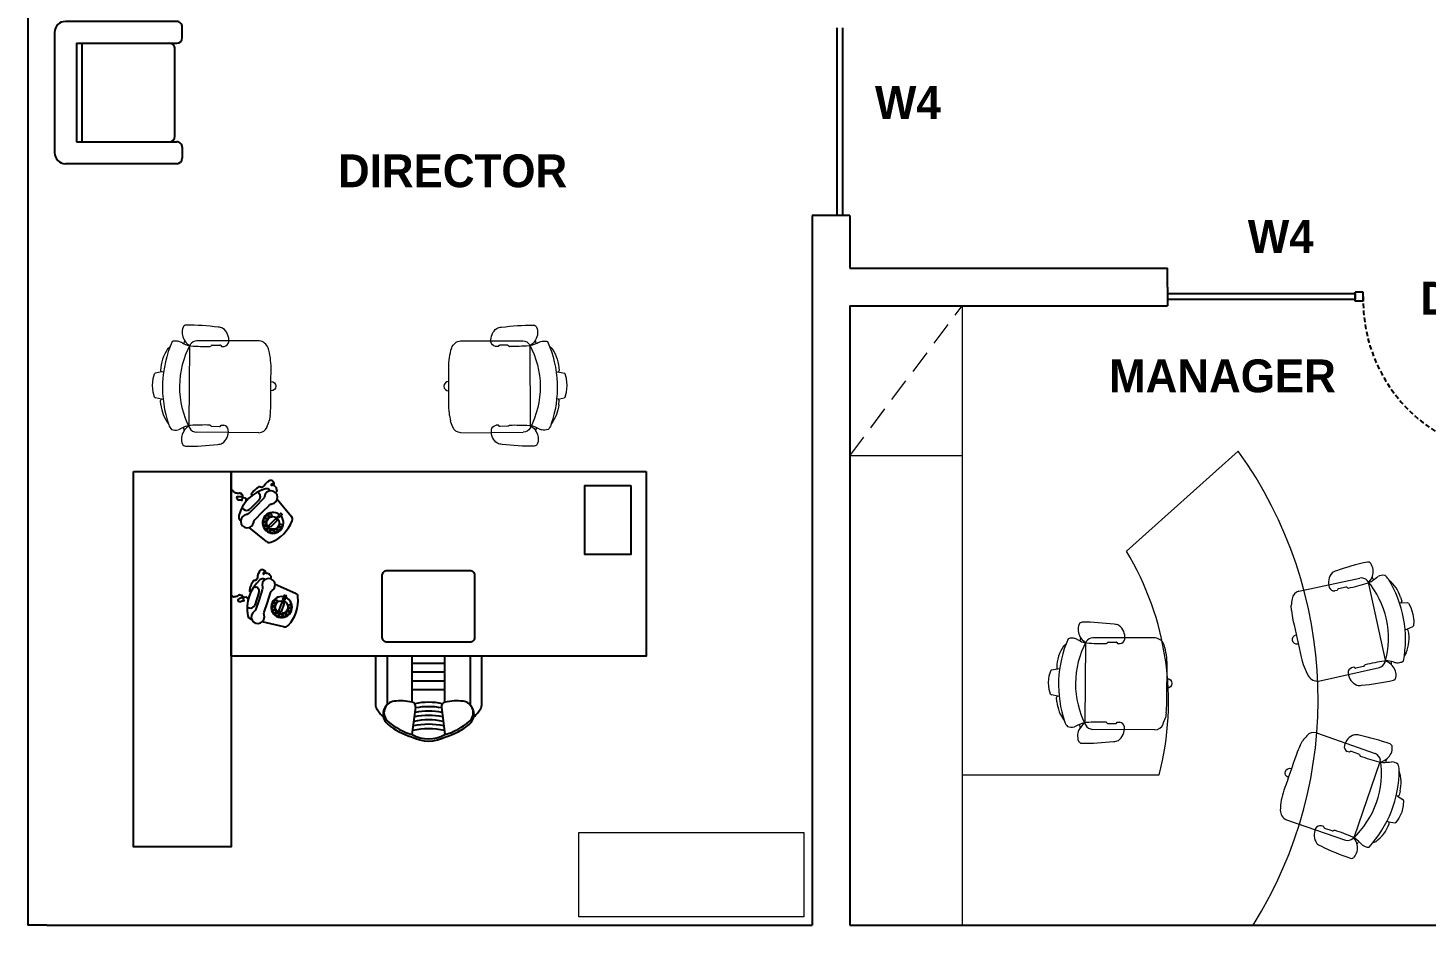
# Model space of a CAD drawing. Header units: inches. Extents: x 478327 to 492265, y -26791 to -22136.
# Drawn here: x 479140.7 to 479476.1, y -24198 to -23982.8 of the extents above; entities that cross this region are included whole.
import ezdxf

# ---------------------------------------------------------------- set-up
doc = ezdxf.new("R2010")
doc.units = ezdxf.units.IN
doc.header["$MEASUREMENT"] = 0
for name, pattern in [('DASHED', [0.75, 0.5, -0.25]), ('HIDDEN2', [0.1875, 0.125, -0.0625]), ('TRATTEGGIATA2', [9.525, 6.35, -3.175])]:
    doc.linetypes.add(name, pattern=pattern)
doc.layers.add('A-furniture', color=8, linetype='Continuous', lineweight=9)
doc.layers.add('I-ANNO-TEXT', color=7, linetype='Continuous', lineweight=18)
for name, color, linetype in [('furniture', 201, 'Continuous'), ('GLAZING', 4, 'Continuous'), ('I-FURN', 1, 'Continuous'), ('I-WALL-IN', 3, 'Continuous')]:
    doc.layers.add(name, color=color, linetype=linetype)
doc.styles.add('MICRO', font='')
doc.styles.get('MICRO').set_extended_font_data('MicrogrammaSSi', bold=True)

# ---------------------------------------------------------------- blocks, each defined once
blk = doc.blocks.new('A$C6A0E07C9')
at = {"layer": 'A-furniture'}
for p, q in [((-0.2138, 0.2718), (0.1182, 0.2876)), ((-0.0121, 0.2424), (-0.025, 0.2422)), ((-0.0115, 0.2426), (-0.0121, 0.2424)), ((-0.0112, 0.2428), (-0.0115, 0.2426)), ((-0.0079, 0.2484), (-0.0112, 0.2428)), ((0.0377, 0.2515), (-0.0033, 0.2499)), ((0.0418, 0.2505), (0.045, 0.2473)), ((0.045, 0.2473), (0.0464, 0.2461)), ((0.0464, 0.2461), (0.0478, 0.2453)), ((0.0478, 0.2453), (0.0485, 0.2451)), ((0.1585, 0.2497), (0.1792, -0.1667)), ((-0.2691, 0.1773), (-0.2664, 0.2046)), ((0.3152, 0.1516), (0.3188, 0.1294)), ((0.3146, 0.1213), (0.3056, 0.1197)), ((0.3131, 0.1211), (0.3466, 0.116)), ((0.3514, 0.1128), (0.36, 0.0876)), ((0.36, 0.0876), (0.3659, 0.0513)), ((-0.2907, 0.0196), (-0.2893, 0.0294)), ((-0.2883, 0.01), (-0.2907, 0.0196)), ((-0.2893, 0.0294), (-0.2841, 0.0379)), ((-0.2824, 0.002), (-0.2883, 0.01)), ((-0.2841, 0.0379), (-0.2762, 0.0438)), ((-0.2739, -0.003), (-0.2824, 0.002)), ((-0.2762, 0.0438), (-0.2666, 0.0462)), ((0.3636, 0.0146), (0.3576, -0.0113)), ((0.3659, 0.0513), (0.3636, 0.0146)), ((-0.2641, -0.0045), (-0.2739, -0.003)), ((0.3108, -0.0224), (0.3218, -0.0234)), ((0.3197, -0.023), (0.3546, -0.0146)), ((0.3546, -0.0146), (0.3564, -0.0132)), ((0.3564, -0.0132), (0.3576, -0.0113)), ((0.2962, -0.1472), (0.2839, -0.1595)), ((-0.1895, -0.2174), (0.1433, -0.1996)), ((0.0087, -0.176), (-0.0042, -0.1772)), ((0.0094, -0.1763), (0.0087, -0.176)), ((0.0097, -0.1764), (0.0094, -0.1763)), ((0.0135, -0.1816), (0.0097, -0.1764)), ((0.0591, -0.1802), (0.0183, -0.1827)), ((0.0631, -0.1788), (0.066, -0.1753)), ((0.066, -0.1753), (0.0673, -0.174)), ((0.0673, -0.174), (0.0686, -0.173)), ((0.0686, -0.173), (0.0692, -0.1728))]:
    blk.add_line(p, q, dxfattribs=at)
for centre, radius, start, end in [((0.0274, 0.2777), 0.0792, 129.49988, 189.11522), ((0.0065, 0.2825), 0.0635, 94.07923, 117.59377), ((0.2241, -0.8917), 1.2574, 92.35943, 100.17565), ((0.1721, 0.3454), 0.0192, 28.12557, 89.24362), ((0.1209, 0.3234), 0.0749, 330.37939, 24.51295), ((0.5941, -0.0351), 0.8932, 162.12026, 164.43231), ((-0.21, 0.2233), 0.0487, 94.52598, 161.01093), ((-0.0222, 0.2712), 0.0292, 192.00474, 264.44095), ((-0.0038, 0.2437), 0.00623, 84.84548, 131.31741), ((0.0374, 0.2414), 0.0101, 64.52807, 88.63913), ((0.0007, 1.5534), 1.3091, 272.08986, 276.67605), ((0.117, 0.2414), 0.0463, 34.09018, 88.4441), ((0.1493, 0.274), 0.0211, 279.8693, 313.34338), ((-0.2488, 0.0248), 0.4712, 334.59734, 30.97321), ((0.1704, 0.2449), 0.0129, 130.13659, 158.01734), ((0.1866, 0.1808), 0.0779, 100.05254, 108.26721), ((0.1077, 0.3263), 0.0879, 309.67257, 333.02228), ((-1.1254, 2.7931), 2.8487, 297.11573, 298.06946), ((-0.9196, -0.0126), 1.143, 14.09314, 15.00562), ((0.2336, 0.2226), 0.0597, 72.52818, 107.70113), ((0.1951, 0.2221), 0.0806, 25.51985, 45.53867), ((-0.3014, 0.0263), 0.6141, 339.61076, 22.04666), ((0.1276, 0.1249), 0.1894, 8.09249, 40.8276), ((0.1816, 0.1421), 0.4521, 175.52891, 182.09908), ((72.2191, 3.6268), 72.5738, 182.765274, 182.924882), ((0.31, 0.1288), 0.0088, 301.08798, 3.16667), ((0.3467, 0.1108), 0.00513, 22.81842, 91.00758), ((0.1162, -0.0378), 0.2107, 328.69616, 1.80788), ((0.3177, -0.0315), 0.00903, 2.12372, 63.37094), ((0.0809, -0.0616), 0.3414, 182.48103, 200.75528), ((-0.1856, -0.1603), 0.0572, 202.88209, 266.11689), ((0.0516, -0.2073), 0.0792, 176.57822, 236.19355), ((0.0015, -0.2058), 0.0292, 101.25248, 173.68869), ((0.0171, -0.1766), 0.00623, 234.37601, 280.84795), ((0.0579, -0.1702), 0.0101, 277.0543, 301.16536), ((0.1515, -1.4793), 1.3091, 89.01739, 93.60357), ((0.138, -0.155), 0.0449, 276.79393, 330.15211), ((0.1724, -0.1915), 0.0211, 52.35005, 85.82413), ((0.197, -0.1553), 0.0211, 212.66016, 229.03524), ((0.1633, -0.2919), 0.1223, 63.05477, 80.63565), ((0.1362, -0.2476), 0.0879, 32.67116, 56.02087), ((-0.9196, -0.0126), 1.143, 350.69637, 351.61264), ((0.1491, -0.2435), 0.0749, 341.18048, 35.31404), ((0.3239, 0.0551), 0.2601, 246.15386, 250.81737), ((0.249, -0.1528), 0.0392, 254.29981, 275.99109), ((0.2537, -0.1401), 0.0518, 269.3553, 293.37881), ((0.0312, -0.2142), 0.0635, 248.09967, 271.6142), ((0.1312, 0.9758), 1.2574, 265.51777, 273.33401), ((0.2022, -0.2604), 0.0192, 276.44982, 337.56787)]:
    blk.add_arc(centre, radius, start, end, dxfattribs=at)
blk = doc.blocks.new('*U142')
at = {"layer": 'A-furniture'}
for p, q in [((2.5, -0.6), (2.5, 0)), ((3.3, -0.6), (0, -0.6)), ((0.8, -0.6), (0.8, -1.65)), ((1.9915, -1.4758), (2.5254, -2.0716))]:
    blk.add_line(p, q, dxfattribs=at)
at = {"layer": 'A-furniture', "linetype": 'HIDDEN2'}
blk.add_line((2.5, 0), (3.3, -0.6), dxfattribs=at)
at = {"layer": 'A-furniture'}
for centre, radius, start, end in [((1.1885, -0.1453), 1.5541, 255.52138, 301.11099), ((1.2039, -0.2339), 2.2635, 237.86798, 305.72146)]:
    blk.add_arc(centre, radius, start, end, dxfattribs=at)
for p, rotation in [((1.3234, -1.428), 86.85652716130764), ((0.6913, -2.5849), 248.0226334994808), ((1.5459, -2.6506), 279.5773348211345)]:
    blk.add_blockref('A$C6A0E07C9', p, dxfattribs=dict(at, rotation=rotation))
blk = doc.blocks.new('glass doors- 900')
for p, q in [((387080.9, -15045.5), (387080.9, -14224.6)), ((387102.3, -15045.5), (387102.3, -14226.3)), ((387070.1, -14365.5), (387038, -14365.5)), ((387080.9, -14354.8), (387070.1, -14354.8)), ((387070.1, -14408.4), (387070.1, -14354.8)), ((387102.3, -14354.8), (387113, -14354.8)), ((387113, -14408.4), (387113, -14354.8)), ((387113, -14365.5), (387145.1, -14365.5)), ((387016.6, -14483.4), (387016.6, -14387)), ((387038, -14483.4), (387038, -14397.7)), ((387070.1, -14397.7), (387038, -14397.7)), ((387080.9, -14408.4), (387070.1, -14408.4)), ((387102.3, -14408.4), (387113, -14408.4)), ((387113, -14397.7), (387145.1, -14397.7)), ((387145.1, -14483.4), (387145.1, -14397.7)), ((387166.6, -14483.4), (387166.6, -14387)), ((387038, -14483.4), (387016.6, -14483.4)), ((387145.1, -14483.4), (387166.6, -14483.4)), ((387038, -15045.5), (387038, -15092.6)), ((387080.9, -15045.5), (387038, -15045.5)), ((387080.9, -15045.5), (387080.9, -15092.6)), ((387080.9, -15045.5), (387080.9, -15092.6)), ((387080.9, -15045.5), (387102.3, -15045.5)), ((387895.1, -15045.5), (387895.1, -15092.6)), ((387895.1, -15045.5), (387895.1, -15092.6)), ((387895.1, -15045.5), (387895.1, -15045.5)), ((387895.1, -15045.5), (387938, -15045.5)), ((387938, -15045.5), (387938, -15092.6)), ((387080.9, -15092.6), (387038, -15092.6)), ((387895.1, -15092.6), (387938, -15092.6))]:
    blk.add_line(p, q)
at = {"linetype": 'DASHED', "ltscale": 50}
blk.add_arc((387070.1, -15049.8), 825.3, 358.60282, 89.25501, dxfattribs=at)
for centre, start, end in [((387038, -14387), 90, 180), ((387145.1, -14387), 0, 90)]:
    blk.add_arc(centre, 21.4, start, end)
blk = doc.blocks.new('A$C129F564C')
at = {"layer": 'furniture'}
for p, q in [((0.8878, 1.0214), (0.8732, 1.1399)), ((1.0145, 1.1399), (0.9998, 1.0214)), ((0.7138, 0.8), (0.7138, 1.0154)), ((0.7638, 0.8), (0.7638, 1.0108)), ((0.8732, 0.9997), (0.8732, 0.8)), ((1.0145, 0.9997), (1.0145, 0.8)), ((1.1238, 0.8), (1.1238, 1.0108)), ((1.1738, 0.8), (1.1738, 1.0154)), ((1.0145, 0.9444), (0.8732, 0.9444)), ((1.0145, 0.9063), (0.8732, 0.9063)), ((1.0145, 0.8683), (0.8732, 0.8683)), ((1.0145, 0.8303), (0.8732, 0.8303)), ((1.5709, 0.6727), (1.6649, 0.6505)), ((1.711, 0.6397), (1.7134, 0.6391)), ((1.6793, 0.5244), (1.6976, 0.5784)), ((1.7309, 0.5871), (1.7217, 0.5902)), ((1.6094, 0.4871), (1.5213, 0.5268)), ((1.7004, 0.4972), (1.6911, 0.5003)), ((1.6548, 0.4666), (1.6526, 0.4676)), ((1.6472, 0.3032), (1.7218, 0.2417)), ((1.5997, 0.1197), (1.5383, 0.1942)), ((1.7583, 0.2116), (1.7602, 0.2101)), ((1.6789, 0.1223), (1.7192, 0.1626)), ((1.753, 0.1557), (1.7461, 0.1626)), ((1.6314, 0.0812), (1.6298, 0.0831)), ((1.6858, 0.0885), (1.6789, 0.0954))]:
    blk.add_line(p, q, dxfattribs=at)
for points in [[(1.1198, 1.083, 0.106121), (1.0145, 1.1399, 0.249834), (0.8732, 1.1399, 0.106121), (0.7678, 1.083)], [(0.7481, 1.0644, 0.042822), (0.7173, 1.0266)], [(1.1703, 1.0266, 0.042822), (1.1396, 1.0644, 0.249834)]]:
    blk.add_lwpolyline(points, format="xyb", dxfattribs=at)
for points in [[(0, 0), (0, 0.8), (1.8, 0.8), (1.8, 0)], [(1.5827, 0.6082), (1.5925, 0.6049), (1.5794, 0.5664), (1.5697, 0.5697)], [(1.5679, 0.5572), (1.5753, 0.5546), (1.5686, 0.5347), (1.5611, 0.5372)], [(0.0667, 0.0598), (0.0667, 0.3598), (0.2667, 0.3598), (0.2667, 0.0598)], [(1.5935, 0.2009), (1.5991, 0.1953), (1.5841, 0.1804), (1.5785, 0.186)], [(1.6293, 0.2401), (1.6367, 0.2328), (1.6079, 0.2041), (1.6006, 0.2114)]]:
    blk.add_lwpolyline(points, close=True, dxfattribs=at)
for points in [[(1.1244, 0.4285), (0.7644, 0.4285, -0.414214), (0.7444, 0.4485), (0.7444, 0.7195, -0.414214), (0.7644, 0.7395), (1.1244, 0.7395, -0.414214), (1.1444, 0.7195), (1.1444, 0.4485, -0.414214)], [(1.6572, 0.6088), (1.6429, 0.5668), (1.6287, 0.5249, -0.162278), (1.6214, 0.5153, 2), (1.6646, 0.5007, -0.162278), (1.6647, 0.5127), (1.6789, 0.5546), (1.6932, 0.5965, -0.162278), (1.7004, 0.6061, 2), (1.6573, 0.6208, -0.162278)], [(1.6964, 0.2077), (1.6651, 0.1764), (1.6338, 0.1451, -0.162278), (1.623, 0.1397, 2), (1.6553, 0.1075, -0.162278), (1.6606, 0.1182), (1.6919, 0.1495), (1.7233, 0.1808, -0.162278), (1.734, 0.1862, 2), (1.7018, 0.2185, -0.162278)]]:
    blk.add_lwpolyline(points, format="xyb", close=True, dxfattribs=at)
for points in [[(1.7267, 0.5549), (1.7314, 0.5454), (1.7339, 0.5446), (1.736, 0.5445), (1.7419, 0.5454), (1.744, 0.5453), (1.7457, 0.5441), (1.7474, 0.5449), (1.7495, 0.5449), (1.7528, 0.5466), (1.7549, 0.5465), (1.765, 0.5515), (1.768, 0.554), (1.7714, 0.5557), (1.7714, 0.5578), (1.7705, 0.5595), (1.7689, 0.5607), (1.7664, 0.5616), (1.7655, 0.5633), (1.7634, 0.5633), (1.7618, 0.5646), (1.7525, 0.56), (1.7504, 0.56), (1.7474, 0.5596), (1.7441, 0.5579), (1.7466, 0.5529), (1.7466, 0.5508), (1.7474, 0.5491), (1.7474, 0.547), (1.7474, 0.5449), (1.7507, 0.5382), (1.7532, 0.5373), (1.7553, 0.5373), (1.7578, 0.5364), (1.7595, 0.5352), (1.7603, 0.5335), (1.7637, 0.5352), (1.7662, 0.5343), (1.7679, 0.5351), (1.7691, 0.5368), (1.7704, 0.5385), (1.7755, 0.541), (1.7776, 0.541), (1.7809, 0.5426), (1.783, 0.5426), (1.7851, 0.5426), (1.7872, 0.5426), (1.7889, 0.5434), (1.7914, 0.5426), (1.7931, 0.5413), (1.7956, 0.5404), (1.799, 0.5379), (1.8, 0.5384)], [(1.6284, 0.4648), (1.6282, 0.4642), (1.6285, 0.4641), (1.6263, 0.4576), (1.6266, 0.4575), (1.6262, 0.4561), (1.6265, 0.456), (1.6262, 0.4551), (1.6265, 0.4549), (1.6262, 0.454), (1.6281, 0.4533), (1.6279, 0.4526), (1.6295, 0.4521), (1.6291, 0.4508), (1.6307, 0.4502), (1.6305, 0.4496), (1.6321, 0.449), (1.6319, 0.4484), (1.6329, 0.448), (1.6328, 0.4477), (1.6341, 0.4472), (1.6335, 0.4456), (1.6345, 0.4453), (1.6342, 0.4443), (1.6381, 0.443), (1.638, 0.4426), (1.6422, 0.4412), (1.6424, 0.4415), (1.6459, 0.4403), (1.6462, 0.441), (1.6566, 0.4374), (1.6567, 0.4377), (1.6581, 0.4373), (1.6583, 0.4379), (1.6593, 0.4376), (1.6596, 0.4386), (1.6599, 0.4385), (1.6609, 0.4414), (1.6606, 0.4415), (1.661, 0.4428), (1.6597, 0.4433), (1.6599, 0.4439), (1.659, 0.4443), (1.6591, 0.4446), (1.6581, 0.4449), (1.6575, 0.4433), (1.6569, 0.4435), (1.6563, 0.4419), (1.6557, 0.4421), (1.6553, 0.4411), (1.655, 0.4412), (1.6546, 0.4399), (1.6539, 0.4401), (1.6536, 0.4392), (1.6533, 0.4393), (1.6529, 0.4383), (1.6526, 0.4384), (1.6512, 0.4342), (1.6515, 0.434), (1.6511, 0.4331), (1.6518, 0.4328), (1.6515, 0.4319), (1.6534, 0.4312), (1.6532, 0.4305), (1.6555, 0.4298), (1.6553, 0.4291), (1.6585, 0.428), (1.6584, 0.4277), (1.6597, 0.4272), (1.6595, 0.4266), (1.6657, 0.4245), (1.666, 0.4251), (1.6673, 0.4247), (1.6676, 0.4256), (1.6689, 0.4252), (1.6692, 0.4262), (1.6705, 0.4257), (1.6712, 0.4277), (1.6722, 0.4274), (1.6725, 0.4284), (1.6742, 0.4278), (1.6747, 0.4294), (1.6754, 0.4292), (1.6758, 0.4305), (1.6765, 0.4303), (1.6768, 0.4313), (1.6775, 0.4311), (1.6782, 0.4333), (1.6786, 0.4332), (1.679, 0.4345), (1.6784, 0.4348), (1.679, 0.4367), (1.6793, 0.4366), (1.6798, 0.4379), (1.6804, 0.4377), (1.6818, 0.4416), (1.6824, 0.4414), (1.6839, 0.4457), (1.6835, 0.4458), (1.6842, 0.4477), (1.6839, 0.4478), (1.6851, 0.4514), (1.6848, 0.4516), (1.6852, 0.4529), (1.6849, 0.453), (1.6859, 0.4559), (1.6856, 0.456), (1.6859, 0.457), (1.6856, 0.4571), (1.6859, 0.4581), (1.6856, 0.4582), (1.6873, 0.4631), (1.6876, 0.463), (1.688, 0.4643), (1.6884, 0.4642), (1.689, 0.4662), (1.6893, 0.4661), (1.69, 0.468), (1.6907, 0.4678), (1.6911, 0.4691), (1.6914, 0.469), (1.6919, 0.4703), (1.6935, 0.4698), (1.6942, 0.4717), (1.6961, 0.4711), (1.6964, 0.4717), (1.6974, 0.4714), (1.6975, 0.4717), (1.6984, 0.4714), (1.6987, 0.472), (1.7, 0.4716), (1.7001, 0.4719), (1.7014, 0.4715), (1.702, 0.4731), (1.7026, 0.4729), (1.7029, 0.4739), (1.7039, 0.4735), (1.7043, 0.4745), (1.7046, 0.4744), (1.7051, 0.476), (1.7055, 0.4759), (1.7061, 0.4779), (1.7065, 0.4778), (1.7068, 0.4787), (1.7071, 0.4786), (1.7079, 0.4809), (1.7082, 0.4808), (1.7086, 0.4818), (1.7089, 0.4817), (1.7097, 0.484), (1.71, 0.4839), (1.7104, 0.4852), (1.7111, 0.485), (1.7151, 0.4967), (1.7154, 0.4966), (1.7157, 0.4976), (1.7161, 0.4975), (1.7167, 0.4995), (1.7171, 0.4993), (1.7175, 0.5007), (1.7178, 0.5005), (1.7186, 0.5028), (1.718, 0.5031), (1.7183, 0.504), (1.718, 0.5041), (1.7184, 0.5055), (1.7181, 0.5056), (1.7188, 0.5075), (1.7184, 0.5076), (1.721, 0.5152), (1.72, 0.5155), (1.7203, 0.5165), (1.72, 0.5166), (1.7203, 0.5176), (1.7184, 0.5182), (1.7186, 0.5189), (1.7157, 0.5199), (1.7158, 0.5202), (1.7145, 0.5207)], [(1.735, 0.1287), (1.735, 0.1181), (1.7368, 0.1162), (1.7387, 0.1153), (1.7443, 0.1134), (1.7462, 0.1124), (1.7472, 0.1106), (1.749, 0.1106), (1.7509, 0.1096), (1.7547, 0.1096), (1.7566, 0.1087), (1.7678, 0.1087), (1.7716, 0.1096), (1.7753, 0.1096), (1.7763, 0.1115), (1.7763, 0.1134), (1.7753, 0.1153), (1.7735, 0.1171), (1.7735, 0.119), (1.7716, 0.12), (1.7706, 0.1218), (1.7603, 0.1218), (1.7584, 0.1228), (1.7556, 0.1237), (1.7519, 0.1237), (1.7519, 0.1181), (1.7509, 0.1162), (1.7509, 0.1143), (1.75, 0.1124), (1.749, 0.1106), (1.749, 0.1031), (1.7509, 0.1012), (1.7528, 0.1002), (1.7547, 0.0984), (1.7556, 0.0965), (1.7556, 0.0946), (1.7594, 0.0946), (1.7613, 0.0927), (1.7631, 0.0927), (1.765, 0.0937), (1.7669, 0.0946), (1.7725, 0.0946), (1.7744, 0.0937), (1.7782, 0.0937), (1.78, 0.0927), (1.7819, 0.0918), (1.7838, 0.0909), (1.7857, 0.0909), (1.7875, 0.089), (1.7885, 0.0871), (1.7904, 0.0852), (1.7922, 0.0815), (1.7941, 0.0815), (1.796, 0.0805), (1.8, 0.0805)], [(1.6069, 0.0913), (1.6065, 0.0909), (1.6067, 0.0906), (1.6018, 0.0857), (1.6021, 0.0855), (1.6011, 0.0845), (1.6013, 0.0843), (1.6006, 0.0835), (1.6009, 0.0833), (1.6001, 0.0826), (1.6016, 0.0811), (1.6011, 0.0806), (1.6023, 0.0794), (1.6013, 0.0784), (1.6026, 0.0772), (1.6021, 0.0767), (1.6033, 0.0755), (1.6028, 0.075), (1.6035, 0.0743), (1.6033, 0.074), (1.6043, 0.073), (1.6031, 0.0718), (1.6038, 0.0711), (1.6031, 0.0704), (1.606, 0.0674), (1.6057, 0.0672), (1.6089, 0.064), (1.6092, 0.0643), (1.6118, 0.0616), (1.6123, 0.0621), (1.6201, 0.0542), (1.6204, 0.0545), (1.6214, 0.0535), (1.6219, 0.054), (1.6226, 0.0533), (1.6233, 0.054), (1.6236, 0.0538), (1.6258, 0.056), (1.6255, 0.0562), (1.6265, 0.0572), (1.6255, 0.0582), (1.626, 0.0586), (1.6253, 0.0594), (1.6255, 0.0596), (1.6248, 0.0604), (1.6236, 0.0591), (1.6231, 0.0596), (1.6219, 0.0584), (1.6214, 0.0589), (1.6206, 0.0582), (1.6204, 0.0584), (1.6194, 0.0574), (1.6189, 0.0579), (1.6182, 0.0572), (1.6179, 0.0574), (1.6172, 0.0567), (1.617, 0.0569), (1.6138, 0.0538), (1.614, 0.0535), (1.6133, 0.0528), (1.6138, 0.0523), (1.6131, 0.0516), (1.6145, 0.0501), (1.614, 0.0496), (1.6157, 0.0479), (1.6153, 0.0474), (1.6177, 0.045), (1.6175, 0.0447), (1.6184, 0.0437), (1.6179, 0.0432), (1.6226, 0.0386), (1.6231, 0.0391), (1.624, 0.0381), (1.6248, 0.0389), (1.6258, 0.0379), (1.6265, 0.0386), (1.6275, 0.0376), (1.6289, 0.0391), (1.6297, 0.0384), (1.6304, 0.0391), (1.6316, 0.0379), (1.6328, 0.0391), (1.6333, 0.0386), (1.6343, 0.0396), (1.6348, 0.0391), (1.6355, 0.0398), (1.636, 0.0393), (1.6377, 0.0411), (1.638, 0.0408), (1.6389, 0.0418), (1.6385, 0.0423), (1.6399, 0.0437), (1.6402, 0.0435), (1.6411, 0.0445), (1.6416, 0.044), (1.6446, 0.0469), (1.6451, 0.0464), (1.6482, 0.0496), (1.648, 0.0499), (1.6495, 0.0513), (1.6492, 0.0516), (1.6519, 0.0543), (1.6517, 0.0545), (1.6526, 0.0555), (1.6524, 0.0557), (1.6546, 0.0579), (1.6543, 0.0582), (1.6551, 0.0589), (1.6548, 0.0591), (1.6556, 0.0599), (1.6553, 0.0601), (1.659, 0.0638), (1.6592, 0.0635), (1.6602, 0.0645), (1.6605, 0.0643), (1.6619, 0.0657), (1.6622, 0.0655), (1.6636, 0.067), (1.6641, 0.0665), (1.6651, 0.0674), (1.6653, 0.0672), (1.6663, 0.0682), (1.6675, 0.067), (1.669, 0.0684), (1.6705, 0.067), (1.671, 0.0674), (1.6717, 0.0667), (1.6719, 0.067), (1.6727, 0.0662), (1.6732, 0.0667), (1.6741, 0.0657), (1.6744, 0.066), (1.6754, 0.065), (1.6766, 0.0662), (1.6771, 0.0657), (1.6778, 0.0665), (1.6785, 0.0657), (1.6793, 0.0665), (1.6795, 0.0662), (1.6807, 0.0675), (1.681, 0.0672), (1.6824, 0.0687), (1.6827, 0.0684), (1.6834, 0.0692), (1.6837, 0.0689), (1.6854, 0.0706), (1.6856, 0.0704), (1.6863, 0.0711), (1.6866, 0.0709), (1.6883, 0.0726), (1.6885, 0.0723), (1.6895, 0.0733), (1.69, 0.0728), (1.6988, 0.0816), (1.6991, 0.0814), (1.6998, 0.0821), (1.7, 0.0819), (1.7015, 0.0833), (1.7017, 0.0831), (1.7027, 0.0841), (1.703, 0.0838), (1.7047, 0.0855), (1.7042, 0.086), (1.7049, 0.0868), (1.7047, 0.087), (1.7056, 0.088), (1.7054, 0.0882), (1.7069, 0.0897), (1.7066, 0.0899), (1.7122, 0.0956), (1.7115, 0.0963), (1.7122, 0.097), (1.712, 0.0973), (1.7127, 0.098), (1.7113, 0.0995), (1.7118, 0.0999), (1.7096, 0.1021), (1.7098, 0.1024), (1.7088, 0.1033)]]:
    blk.add_lwpolyline(points, dxfattribs=at)
for centre, radius in [((1.555, 0.6129), 0.00669), ((1.5811, 0.5873), 0.0275), ((1.5687, 0.6216), 0.00669), ((1.5848, 0.6236), 0.00669), ((1.6002, 0.6184), 0.00669), ((1.6118, 0.607), 0.00669), ((1.5449, 0.5829), 0.00669), ((1.5465, 0.599), 0.00669), ((1.6071, 0.5617), 0.00669), ((1.6156, 0.5756), 0.00669), ((1.6173, 0.5917), 0.00669), ((1.5928, 0.2479), 0.00669), ((1.6186, 0.2221), 0.0275), ((1.6066, 0.2565), 0.00669), ((1.6227, 0.2584), 0.00669), ((1.638, 0.253), 0.00669), ((1.6495, 0.2415), 0.00669), ((1.5842, 0.2341), 0.00669), ((1.6307, 0.1877), 0.00669), ((1.6444, 0.1963), 0.00669), ((1.6531, 0.21), 0.00669), ((1.6549, 0.2262), 0.00669)]:
    blk.add_circle(centre, radius, dxfattribs=at)
for centre, radius, start, end in [((0.9438, 1.0074), 0.1602, 62.31703, 117.68297), ((0.9438, 1.0074), 0.1502, 61.94545, 118.05455), ((0.8036, 1.0516), 0.057, 128.85679, 224.85125), ((0.9531, 0.8661), 0.2953, 106.47361, 128.85679), ((0.9438, 1.4287), 0.3145, 257.43996, 282.56004), ((0.9438, 1.4096), 0.3145, 257.89111, 282.10889), ((0.9345, 0.8661), 0.2953, 51.14321, 73.52639), ((1.084, 1.0516), 0.057, 315.14875, 51.14321), ((0.8003, 1.045), 0.05, 130.50556, 262.92593), ((0.9438, 1.3905), 0.3145, 258.34104, 281.65896), ((0.9438, 1.3715), 0.3145, 258.78977, 281.21023), ((0.9438, 1.3524), 0.3145, 259.23735, 280.76265), ((1.0873, 1.045), 0.05, 277.07407, 49.49444), ((0.7338, 1.0154), 0.02, 145.75596, 180), ((0.8217, 1.2171), 0.2235, 262.92593, 283.14735), ((0.8679, 1.019), 0.02, 283.14735, 7.0328), ((0.9438, 1.3142), 0.3145, 258.82023, 281.17977), ((0.9438, 1.3333), 0.3145, 259.68381, 280.31619), ((1.0197, 1.019), 0.02, 172.9672, 256.85265), ((1.066, 1.2171), 0.2235, 256.85265, 277.07407), ((1.1538, 1.0154), 0.02, 0, 34.24404), ((1.671, 0.5573), 0.1615, 137.16899, 185.299), ((1.5665, 0.6542), 0.019, 76.74964, 137.16899), ((1.5811, 0.5873), 0.0455, 257.63692, 247.66343), ((1.5695, 0.5918), 0.1615, 310.80081, 11.66718), ((1.7091, 0.6206), 0.019, 11.66718, 76.74964), ((1.7156, 0.5722), 0.019, 71.234, 161.234), ((1.5291, 0.5441), 0.019, 185.299, 245.71835), ((1.6973, 0.5183), 0.019, 161.234, 251.234), ((1.6626, 0.4839), 0.019, 245.71835, 310.80081), ((1.6861, 0.1554), 0.1615, 110.93499, 159.06501), ((1.6351, 0.2885), 0.019, 50.51564, 110.93499), ((1.6186, 0.2221), 0.0455, 231.40292, 221.42944), ((1.553, 0.2063), 0.019, 159.06501, 219.48436), ((1.6102, 0.2312), 0.1615, 284.56682, 345.43318), ((1.7481, 0.1954), 0.019, 345.43318, 50.51564), ((1.6923, 0.1088), 0.019, 135, 225), ((1.7326, 0.1491), 0.019, 45, 135), ((1.6461, 0.0933), 0.019, 219.48436, 284.56682)]:
    blk.add_arc(centre, radius, start, end, dxfattribs=at)
blk = doc.blocks.new('CH_13')
for p, q in [((275, 0), (-275, 0)), ((-325, -558.9), (-325, -50)), ((325, -558.9), (325, -50)), ((-225, -100), (-225, -558.9)), ((225, -100), (-225, -100)), ((225, -125), (-225, -125)), ((225, -100), (225, -558.9)), ((-200, -550), (200, -550)), ((-250, -583.9), (-300, -583.9)), ((250, -583.9), (300, -583.9))]:
    blk.add_line(p, q)
for centre, radius, start, end in [((-275, -50), 50, 90, 180), ((275, -50), 50, 0, 90), ((-300, -558.9), 25, 180, 270), ((-250, -558.9), 25, 270, 0), ((-200, -525), 25, 180, 270), ((200, -525), 25, 270, 0), ((250, -558.9), 25, 180, 270), ((300, -558.9), 25, 270, 0)]:
    blk.add_arc(centre, radius, start, end)
blk = doc.blocks.new('A$C756F409C')
at = {"layer": 'A-furniture'}
blk.add_lwpolyline([(0, -0.448), (1.2, -0.448), (1.2, 0), (0, 0)], close=True, dxfattribs=at)

msp = doc.modelspace()

# ---------------------------------------------------------------- linework, layer by layer
at = {"layer": 'GLAZING', "elevation": 6.93}
for points in [[(479334.846, -24027.843), (479334.846, -23982.843)], [(479336.196, -24027.843), (479336.196, -23982.843)], [(479414.092, -24046.505), (479459.092, -24046.505)], [(479414.092, -24047.855), (479459.092, -24047.855)], [(479459.092, -24046.505), (479459.092, -24047.855)]]:
    msp.add_lwpolyline(points, dxfattribs=at)
at = {"layer": 'I-FURN', "elevation": -58.196}
msp.add_lwpolyline([(479166.014, -24089.236), (479189.414, -24089.236), (479189.414, -24179.236), (479166.014, -24179.236)], close=True, dxfattribs=at)
at = {"layer": 'I-WALL-IN'}
for p, q in [((479140.672, -23938.989, 6.93), (479140.672, -24197.964, 6.93)), ((479328.825, -24027.843, 6.93), (479328.825, -24044.964, 6.93)), ((479333.325, -24027.843, 6.93), (479328.825, -24027.843, 6.93)), ((479328.825, -24027.843, 6.93), (479328.825, -24049.464, 6.93)), ((479337.825, -24027.843, 6.93), (479337.825, -24040.464, 6.93)), ((479414.092, -24044.964, 6.93), (479414.092, -24040.464, 6.93)), ((479328.825, -24049.464, 6.93), (479328.825, -24197.965, 6.93)), ((479337.825, -24049.464, 6.93), (479337.825, -24197.965, 6.93)), ((479145.172, -24197.964, 6.93), (479140.672, -24197.964, 6.93))]:
    msp.add_line(p, q, dxfattribs=at)
at = {"layer": 'I-WALL-IN', "elevation": 6.93}
for points in [[(479337.825, -24027.843), (479333.325, -24027.843)], [(479337.825, -24040.464), (479414.092, -24040.464)], [(479414.092, -24044.964), (479414.092, -24049.464)], [(479337.825, -24049.464), (479414.092, -24049.464)], [(479145.172, -24197.964), (479328.825, -24197.964)], [(479337.825, -24197.964), (479508.592, -24197.964)]]:
    msp.add_lwpolyline(points, dxfattribs=at)

# ---------------------------------------------------------------- block references
at = {"xscale": 44.99999999999999, "yscale": 44.99999999999999, "zscale": 44.99999999999999, "rotation": 90}
msp.add_blockref('*U142', (479337.825, -24197.964, 6.93), dxfattribs=at)
at = {"layer": 'A-furniture'}
for p, xscale, yscale, zscale, rotation in [((479187.109, -24067.166, -58.196), 45.00000000027777, 45.00000000027777, 45.00000000027777, 176.8565271613339), ((479253.49, -24067.166, -58.196), -45.00000000027777, 45, 45, 183.1434728386661)]:
    msp.add_blockref('A$C6A0E07C9', p, dxfattribs=dict(at, xscale=xscale, yscale=yscale, zscale=zscale, rotation=rotation))
at = {"layer": 'furniture', "extrusion": (0, 0, -1), "xscale": -0.05247266525166202, "yscale": 0.05247266525166202, "zscale": -0.05247266525166202, "rotation": 270}
msp.add_blockref('CH_13', (-479147.048, -23998.333), dxfattribs=at)
at = {"layer": 'furniture', "xscale": 55.33161534353492, "yscale": 55.33161534353492, "zscale": 55.33161534353492, "rotation": 180}
msp.add_blockref('A$C129F564C', (479289.011, -24089.236, -58.196), dxfattribs=at)
at = {"layer": 'GLAZING', "xscale": 0.04500000025145709, "yscale": 0.04500000025145709, "zscale": 0.04500000025145709, "rotation": 180}
msp.add_blockref('glass doors- 900', (496916.304, -24725.402, 6.93), dxfattribs=at)
at = {"layer": 'I-FURN', "linetype": 'TRATTEGGIATA2', "xscale": -45, "yscale": 45, "zscale": 45, "rotation": 2.243794750000916e-07}
msp.add_blockref('A$C756F409C', (479326.798, -24175.813, -21.78), dxfattribs=at)

# ---------------------------------------------------------------- texts
at = {"layer": 'I-ANNO-TEXT', "char_height": 7.875, "attachment_point": 1, "style": 'MICRO'}
for s, insert in [('{\\fBahnschrift Light|b1|i0|c0|p34;W4}', (479343.879, -23996.764, 6.93)), ('{\\fBahnschrift Light|b1|i0|c0|p34;DIRECTOR  }', (479215.049, -24013.158, 6.93)), ('{\\fBahnschrift Light|b1|i0|c0|p34;W4}', (479433.336, -24028.915, 6.93)), ('{\\fBahnschrift Light|b1|i0|c0|p34;D2}', (479474.751, -24043.714, 6.93)), ('{\\fBahnschrift Light|b1|i0|c0|p34;MANAGER }', (479400.052, -24062.333, 6.93))]:
    msp.add_mtext_dynamic_manual_height_columns(s, width=7.40993, gutter_width=1.5, heights=[0], dxfattribs=dict(at, insert=insert))

doc.saveas('drawing.dxf')
